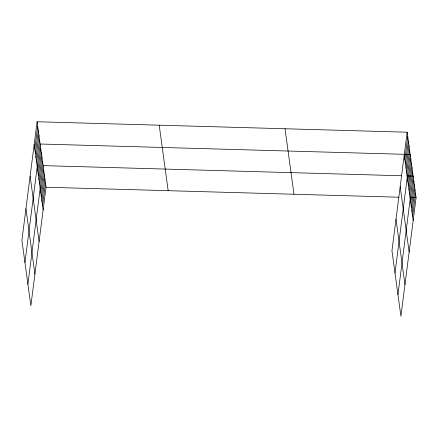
<?xml version="1.0" encoding="UTF-8"?>
<svg xmlns="http://www.w3.org/2000/svg" width="438" height="438" viewBox="0 0 438 438"><rect width="100%" height="100%" fill="white"/><g stroke="black" fill="none" stroke-linecap="round" stroke-linejoin="round"><path stroke-width="0.66" d="M37.088 121.748L21.9 240.298L30.857 305.79L46.045 187.24L37.088 121.748L407.143 132.21L416.1 197.702L400.912 316.252L391.955 250.76L407.143 132.21M34.783 148.947L37.695 126.199M35.39 153.404L38.303 130.655M35.998 157.855L38.916 135.107M36.611 162.306L39.524 139.558M24.944 262.565L40.132 144.014L410.187 154.477L394.999 273.027M37.81 171.083L40.723 148.334M38.402 175.408L41.314 152.659M38.993 179.728L41.906 156.979M39.584 184.053L42.497 161.304M27.901 284.174L43.088 165.624L401.695 175.769M40.767 192.698L43.68 169.949M41.358 197.018L44.271 174.269M41.949 201.343L44.862 178.594M42.541 205.663L45.453 182.914M404.838 159.416L407.751 136.667M405.446 163.867L408.358 141.118M406.053 168.323L408.972 145.575M406.667 172.775L409.579 150.026M407.866 181.551L410.778 158.802M408.457 185.871L411.37 163.122M409.048 190.196L411.961 167.447M409.639 194.516L412.552 171.767M397.956 294.643L413.144 176.092L406.782 175.912M410.822 203.161L413.735 180.412M411.413 207.486L414.326 184.737M412.005 211.806L414.917 189.057M412.596 216.131L415.509 193.382M46.045 187.24L398.925 197.215M409.738 197.522L416.1 197.702M404.23 154.959L413.187 220.451M400.179 186.577L409.136 252.064M396.007 219.148L404.964 284.64M285.023 128.761L293.98 194.248M159.208 125.202L168.165 190.689M34.175 144.496L43.132 209.983M30.123 176.109L39.081 241.601M25.951 208.685L34.909 274.172"/></g></svg>
